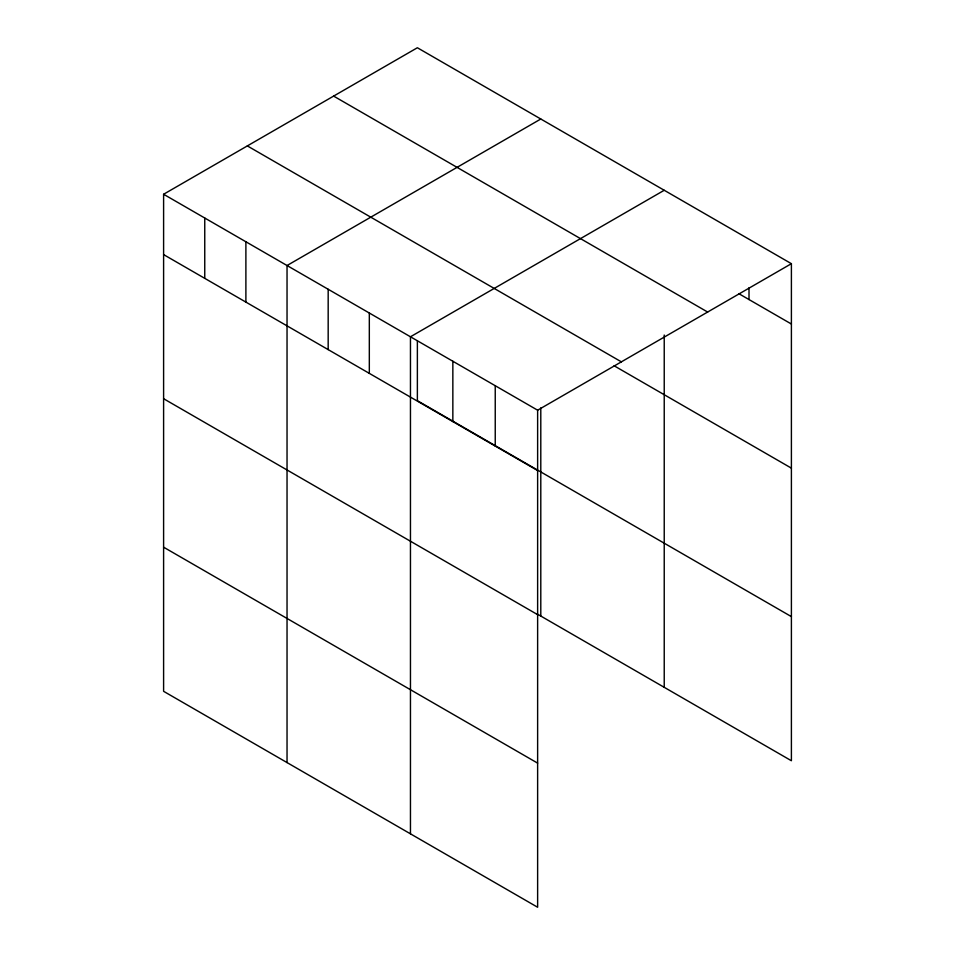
<?xml version="1.0" encoding="UTF-8"?>
<svg xmlns="http://www.w3.org/2000/svg" width="955" height="955" viewBox="0 0 955 955"><rect width="100%" height="100%" fill="white"/><g stroke="black" fill="none" stroke-linecap="round" stroke-linejoin="round"><path stroke-width="1.43" d="M163.603 194.259L537.629 410.196L537.629 907.25L163.603 691.313L163.603 194.259L417.371 47.75L791.397 263.687L791.397 760.741L536.937 613.826M540.793 119.017L287.037 265.526L287.037 762.567M664.226 190.272L410.459 336.781L410.459 833.834M537.629 410.196L791.397 263.687M738.728 293.615L791.397 324.02M333.629 96.097L707.655 312.046M247.345 145.912L621.371 361.85M614.089 365.765L791.397 468.141M791.397 616.62L417.371 400.682L417.371 340.995M163.603 254.591L537.629 470.54M163.603 398.713L537.629 614.65M163.603 547.191L537.629 763.129M749.007 287.777L749.007 299.548M664.226 335.038L664.226 687.325M540.793 407.892L540.793 616.059M495.239 385.725L495.239 446.057M452.849 361.253L452.849 421.585M369.322 313.025L369.322 373.357M328.174 289.269L328.174 349.602M245.889 241.77L245.889 302.102M204.752 218.015L204.752 278.347"/></g></svg>
